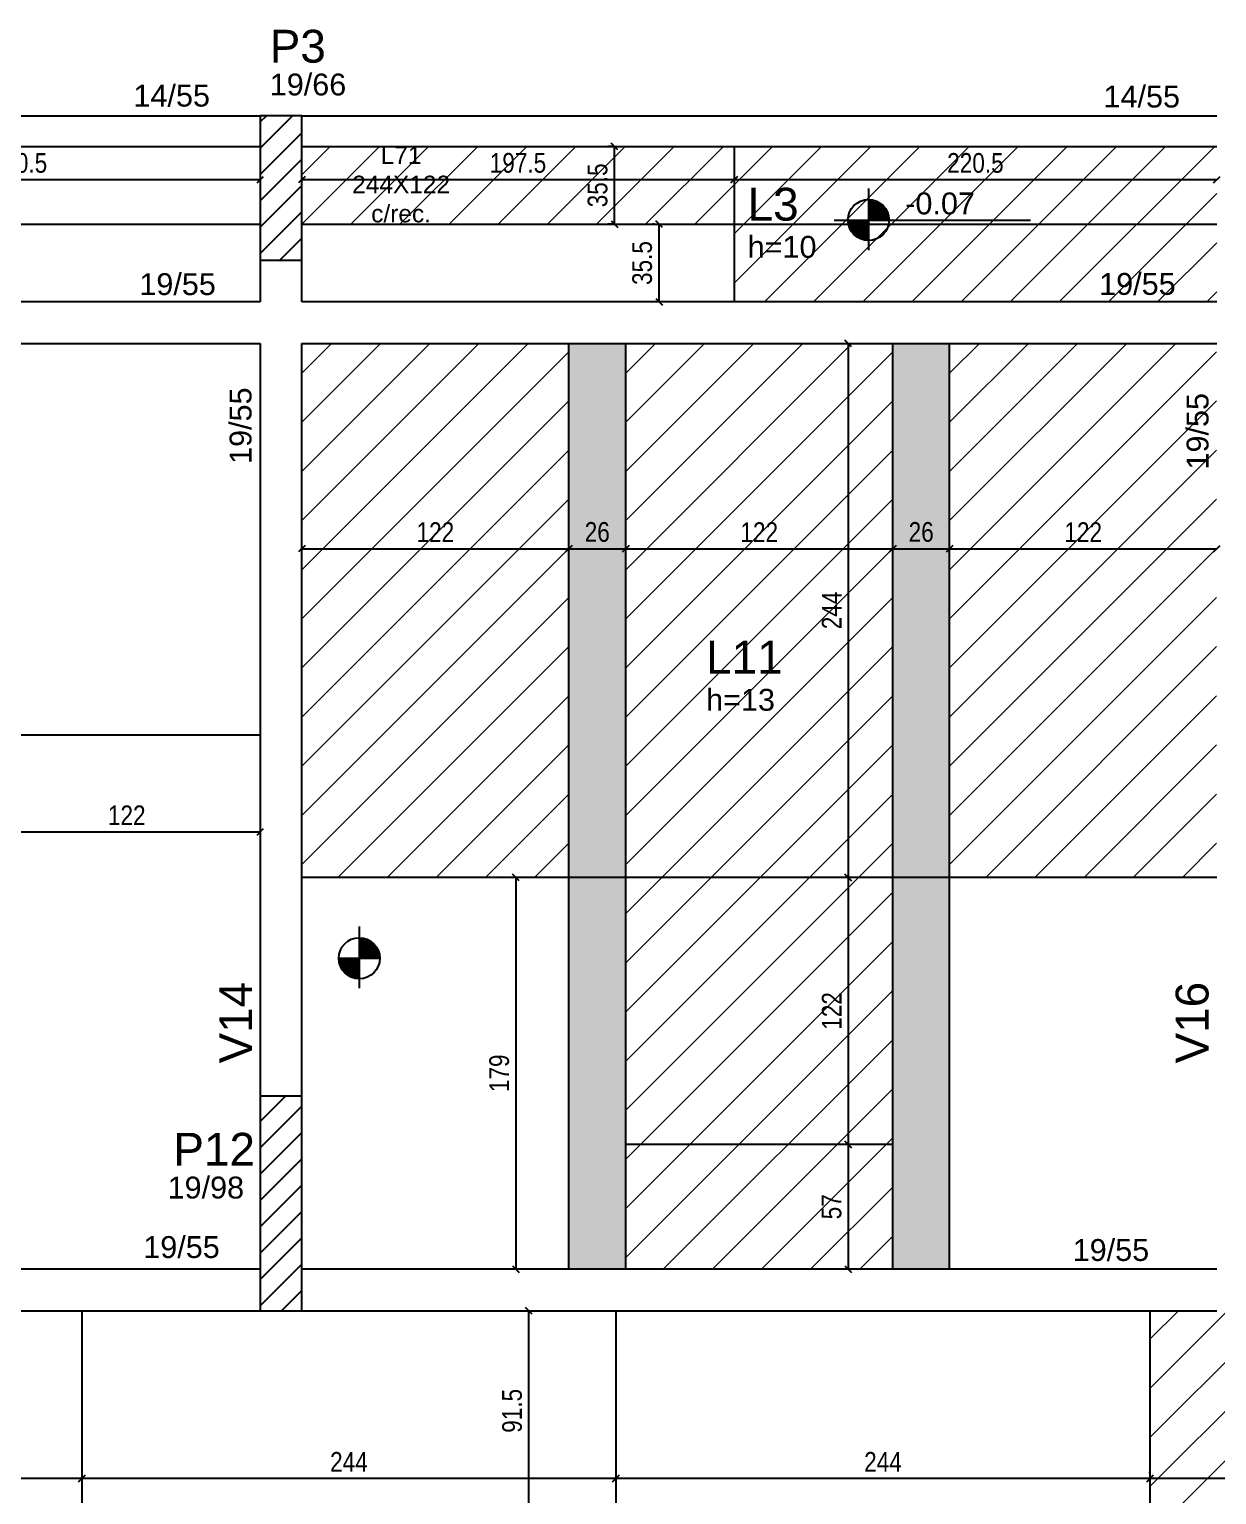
# Model space of a CAD drawing. Header units: millimetres. Extents: x 3565 to 7170, y 1537 to 2867.
# Drawn here: x 4384 to 4927, y 2196 to 2866 of the extents above; entities that cross this region are included whole.
import ezdxf

# ---------------------------------------------------------------- set-up
doc = ezdxf.new("R2010")
doc.units = ezdxf.units.MM
for name, color, linetype in [('3', 3, 'Continuous'), ('4', 4, 'Continuous'), ('7', 7, 'Continuous'), ('9', 9, 'Continuous'), ('AUX00', 7, 'Continuous'), ('Painéis', 200, 'Continuous')]:
    doc.layers.add(name, color=color, linetype=linetype)
doc.layers.add('Hachura', color=251, linetype='Continuous', lineweight=9)
doc.layers.add('REAPROVEITAMENTO', color=251, linetype='Continuous', lineweight=9)
doc.styles.add('COTA TECNICA-50', font='techl___.ttf', dxfattribs={"height": 9})
doc.styles.get("Standard").update_dxf_attribs({"font": 'arial.ttf'})
doc.dimstyles.new('COTA PAINEL-50', dxfattribs={"dimtxt": 9, "dimasz": 3, "dimexe": 3, "dimexo": 3, "dimgap": 3, "dimtad": 1, "dimdec": 1, "dimzin": 12, "dimdsep": 46, "dimtxsty": 'COTA TECNICA-50', "dimblk1": 'OBLIQUE', "dimblk2": 'OBLIQUE', "dimsah": 1, "dimcen": 0.9, "dimclrd": 4, "dimclre": 4, "dimclrt": 240, "dimadec": 1, "dimazin": 3, "dimtfac": 1, "dimtdec": 1, "dimtmove": 0, "dimatfit": 3, "dimfxl": 1, "dimtolj": 1, "dimtzin": 12, "dimarcsym": 0})

# ---------------------------------------------------------------- blocks, each defined once
blk = doc.blocks.new('_Oblique')
at = {"color": 0, "linetype": 'ByBlock', "lineweight": -2}
blk.add_line((-0.5, -0.5), (0.5, 0.5), dxfattribs=at)
blk = doc.blocks.new('*D646')
at = {"layer": 'Defpoints', "color": 0, "transparency": 16777216}
for p in [(4367.51, 2498.82), (4489.54, 2498.82), (4489.54, 2498.82)]:
    blk.add_point(p, dxfattribs=at)
at = {"layer": 'Painéis', "color": 4, "lineweight": -2, "transparency": 16777216}
blk.add_line((4367.51, 2498.82), (4489.54, 2498.82), dxfattribs=at)
at = {"layer": 'Painéis', "color": 4, "lineweight": -2, "transparency": 16777216, "xscale": 3, "yscale": 3, "zscale": 3, "rotation": 180}
blk.add_blockref('_Oblique', (4367.51, 2498.82), dxfattribs=at)
at = {"layer": 'Painéis', "color": 4, "lineweight": -2, "transparency": 16777216, "xscale": 3, "yscale": 3, "zscale": 3}
blk.add_blockref('_Oblique', (4489.54, 2498.82), dxfattribs=at)
at = {"layer": 'Painéis', "color": 240, "transparency": 16777216, "insert": (4428.53, 2506.37), "char_height": 9, "attachment_point": 5, "style": 'COTA TECNICA-50'}
blk.add_mtext('\\A1;122', dxfattribs=at)
blk = doc.blocks.new('*D500')
at = {"layer": 'Defpoints', "color": 0, "transparency": 16777216}
for p in [(4758.19, 2721.98), (4758.19, 2477.98), (4758.19, 2477.98)]:
    blk.add_point(p, dxfattribs=at)
at = {"layer": 'Painéis', "color": 4, "lineweight": -2, "transparency": 16777216}
blk.add_line((4758.19, 2721.98), (4758.19, 2477.98), dxfattribs=at)
at = {"layer": 'Painéis', "color": 4, "lineweight": -2, "transparency": 16777216, "xscale": 3, "yscale": 3, "zscale": 3}
for p, rotation in [((4758.19, 2721.98), 90), ((4758.19, 2477.98), 270)]:
    blk.add_blockref('_Oblique', p, dxfattribs=dict(at, rotation=rotation))
at = {"layer": 'Painéis', "color": 240, "transparency": 16777216, "insert": (4750.62, 2599.98), "char_height": 9, "attachment_point": 5, "rotation": 90, "style": 'COTA TECNICA-50'}
blk.add_mtext('\\A1;244', dxfattribs=at)
blk = doc.blocks.new('*D501')
at = {"layer": 'Defpoints', "color": 0, "transparency": 16777216}
for p in [(4758.19, 2477.98), (4758.19, 2355.98), (4758.19, 2355.98)]:
    blk.add_point(p, dxfattribs=at)
at = {"layer": 'Painéis', "color": 4, "lineweight": -2, "transparency": 16777216}
blk.add_line((4758.19, 2477.98), (4758.19, 2355.98), dxfattribs=at)
at = {"layer": 'Painéis', "color": 4, "lineweight": -2, "transparency": 16777216, "xscale": 3, "yscale": 3, "zscale": 3}
for p, rotation in [((4758.19, 2477.98), 90), ((4758.19, 2355.98), 270)]:
    blk.add_blockref('_Oblique', p, dxfattribs=dict(at, rotation=rotation))
at = {"layer": 'Painéis', "color": 240, "transparency": 16777216, "insert": (4750.63, 2416.98), "char_height": 9, "attachment_point": 5, "rotation": 90, "style": 'COTA TECNICA-50'}
blk.add_mtext('\\A1;122', dxfattribs=at)
blk = doc.blocks.new('*D502')
at = {"layer": 'Defpoints', "color": 0, "transparency": 16777216}
for p in [(4758.19, 2355.98), (4758.19, 2298.98), (4758.19, 2298.98)]:
    blk.add_point(p, dxfattribs=at)
at = {"layer": 'Painéis', "color": 4, "lineweight": -2, "transparency": 16777216}
blk.add_line((4758.19, 2355.98), (4758.19, 2298.98), dxfattribs=at)
at = {"layer": 'Painéis', "color": 4, "lineweight": -2, "transparency": 16777216, "xscale": 3, "yscale": 3, "zscale": 3}
for p, rotation in [((4758.19, 2355.98), 90), ((4758.19, 2298.98), 270)]:
    blk.add_blockref('_Oblique', p, dxfattribs=dict(at, rotation=rotation))
at = {"layer": 'Painéis', "color": 240, "transparency": 16777216, "insert": (4750.59, 2327.48), "char_height": 9, "attachment_point": 5, "rotation": 90, "style": 'COTA TECNICA-50'}
blk.add_mtext('\\A1;57', dxfattribs=at)
blk = doc.blocks.new('*D503')
at = {"layer": 'Defpoints', "color": 0, "transparency": 16777216}
for p in [(4508.54, 2628.2), (4630.51, 2628.2), (4630.51, 2628.2)]:
    blk.add_point(p, dxfattribs=at)
at = {"layer": 'Painéis', "color": 4, "lineweight": -2, "transparency": 16777216}
blk.add_line((4508.54, 2628.2), (4630.51, 2628.2), dxfattribs=at)
at = {"layer": 'Painéis', "color": 4, "lineweight": -2, "transparency": 16777216, "xscale": 3, "yscale": 3, "zscale": 3, "rotation": 180}
blk.add_blockref('_Oblique', (4508.54, 2628.2), dxfattribs=at)
at = {"layer": 'Painéis', "color": 4, "lineweight": -2, "transparency": 16777216, "xscale": 3, "yscale": 3, "zscale": 3}
blk.add_blockref('_Oblique', (4630.51, 2628.2), dxfattribs=at)
at = {"layer": 'Painéis', "color": 240, "transparency": 16777216, "insert": (4569.53, 2635.76), "char_height": 9, "attachment_point": 5, "style": 'COTA TECNICA-50'}
blk.add_mtext('\\A1;122', dxfattribs=at)
blk = doc.blocks.new('*D504')
at = {"layer": 'Defpoints', "color": 0, "transparency": 16777216}
for p in [(4630.51, 2628.2), (4656.51, 2628.2), (4656.51, 2628.2)]:
    blk.add_point(p, dxfattribs=at)
at = {"layer": 'Painéis', "color": 4, "lineweight": -2, "transparency": 16777216}
blk.add_line((4630.51, 2628.2), (4656.51, 2628.2), dxfattribs=at)
at = {"layer": 'Painéis', "color": 4, "lineweight": -2, "transparency": 16777216, "xscale": 3, "yscale": 3, "zscale": 3, "rotation": 180}
blk.add_blockref('_Oblique', (4630.51, 2628.2), dxfattribs=at)
at = {"layer": 'Painéis', "color": 4, "lineweight": -2, "transparency": 16777216, "xscale": 3, "yscale": 3, "zscale": 3}
blk.add_blockref('_Oblique', (4656.51, 2628.2), dxfattribs=at)
at = {"layer": 'Painéis', "color": 240, "transparency": 16777216, "insert": (4643.51, 2635.8), "char_height": 9, "attachment_point": 5, "style": 'COTA TECNICA-50'}
blk.add_mtext('\\A1;26', dxfattribs=at)
blk = doc.blocks.new('*D505')
at = {"layer": 'Defpoints', "color": 0, "transparency": 16777216}
for p in [(4656.51, 2628.2), (4778.51, 2628.2), (4778.51, 2628.2)]:
    blk.add_point(p, dxfattribs=at)
at = {"layer": 'Painéis', "color": 4, "lineweight": -2, "transparency": 16777216}
blk.add_line((4656.51, 2628.2), (4778.51, 2628.2), dxfattribs=at)
at = {"layer": 'Painéis', "color": 4, "lineweight": -2, "transparency": 16777216, "xscale": 3, "yscale": 3, "zscale": 3, "rotation": 180}
blk.add_blockref('_Oblique', (4656.51, 2628.2), dxfattribs=at)
at = {"layer": 'Painéis', "color": 4, "lineweight": -2, "transparency": 16777216, "xscale": 3, "yscale": 3, "zscale": 3}
blk.add_blockref('_Oblique', (4778.51, 2628.2), dxfattribs=at)
at = {"layer": 'Painéis', "color": 240, "transparency": 16777216, "insert": (4717.51, 2635.76), "char_height": 9, "attachment_point": 5, "style": 'COTA TECNICA-50'}
blk.add_mtext('\\A1;122', dxfattribs=at)
blk = doc.blocks.new('*D506')
at = {"layer": 'Defpoints', "color": 0, "transparency": 16777216}
for p in [(4778.51, 2628.2), (4804.51, 2628.2), (4804.51, 2628.2)]:
    blk.add_point(p, dxfattribs=at)
at = {"layer": 'Painéis', "color": 4, "lineweight": -2, "transparency": 16777216}
blk.add_line((4778.51, 2628.2), (4804.51, 2628.2), dxfattribs=at)
at = {"layer": 'Painéis', "color": 4, "lineweight": -2, "transparency": 16777216, "xscale": 3, "yscale": 3, "zscale": 3, "rotation": 180}
blk.add_blockref('_Oblique', (4778.51, 2628.2), dxfattribs=at)
at = {"layer": 'Painéis', "color": 4, "lineweight": -2, "transparency": 16777216, "xscale": 3, "yscale": 3, "zscale": 3}
blk.add_blockref('_Oblique', (4804.51, 2628.2), dxfattribs=at)
at = {"layer": 'Painéis', "color": 240, "transparency": 16777216, "insert": (4791.51, 2635.8), "char_height": 9, "attachment_point": 5, "style": 'COTA TECNICA-50'}
blk.add_mtext('\\A1;26', dxfattribs=at)
blk = doc.blocks.new('*D507')
at = {"layer": 'Defpoints', "color": 0, "transparency": 16777216}
for p in [(4804.51, 2628.2), (4926.54, 2628.2), (4926.54, 2628.2)]:
    blk.add_point(p, dxfattribs=at)
at = {"layer": 'Painéis', "color": 4, "lineweight": -2, "transparency": 16777216}
blk.add_line((4804.51, 2628.2), (4926.54, 2628.2), dxfattribs=at)
at = {"layer": 'Painéis', "color": 4, "lineweight": -2, "transparency": 16777216, "xscale": 3, "yscale": 3, "zscale": 3, "rotation": 180}
blk.add_blockref('_Oblique', (4804.51, 2628.2), dxfattribs=at)
at = {"layer": 'Painéis', "color": 4, "lineweight": -2, "transparency": 16777216, "xscale": 3, "yscale": 3, "zscale": 3}
blk.add_blockref('_Oblique', (4926.54, 2628.2), dxfattribs=at)
at = {"layer": 'Painéis', "color": 240, "transparency": 16777216, "insert": (4865.53, 2635.76), "char_height": 9, "attachment_point": 5, "style": 'COTA TECNICA-50'}
blk.add_mtext('\\A1;122', dxfattribs=at)
blk = doc.blocks.new('*D628')
at = {"color": 4, "lineweight": -2, "transparency": 16777216}
for p, q in [((4896.04, 2205.75), (4896.04, 2206.36)), ((5095.54, 2203.36), (4896.04, 2203.36))]:
    blk.add_line(p, q, dxfattribs=at)
at = {"layer": 'Defpoints', "color": 0, "transparency": 16777216}
for p in [(4896.04, 2203.36), (5095.54, 2203.36), (4896.04, 2202.75)]:
    blk.add_point(p, dxfattribs=at)
at = {"color": 4, "lineweight": -2, "transparency": 16777216, "xscale": 3, "yscale": 3, "zscale": 3, "rotation": 180}
blk.add_blockref('_Oblique', (4896.04, 2203.36), dxfattribs=at)
at = {"color": 4, "lineweight": -2, "transparency": 16777216, "xscale": 3, "yscale": 3, "zscale": 3}
blk.add_blockref('_Oblique', (5095.54, 2203.36), dxfattribs=at)
at = {"color": 240, "transparency": 16777216, "insert": (4995.79, 2210.98), "char_height": 9, "attachment_point": 5, "style": 'COTA TECNICA-50'}
blk.add_mtext('\\A1;199.5', dxfattribs=at)
blk = doc.blocks.new('*D629')
at = {"color": 4, "lineweight": -2, "transparency": 16777216}
blk.add_line((4896.04, 2203.36), (4652.04, 2203.36), dxfattribs=at)
at = {"layer": 'Defpoints', "color": 0, "transparency": 16777216}
for p in [(4652.04, 2203.36), (4652.04, 2203.36), (4896.04, 2203.36)]:
    blk.add_point(p, dxfattribs=at)
at = {"color": 4, "lineweight": -2, "transparency": 16777216, "xscale": 3, "yscale": 3, "zscale": 3, "rotation": 180}
blk.add_blockref('_Oblique', (4652.04, 2203.36), dxfattribs=at)
at = {"color": 4, "lineweight": -2, "transparency": 16777216, "xscale": 3, "yscale": 3, "zscale": 3}
blk.add_blockref('_Oblique', (4896.04, 2203.36), dxfattribs=at)
at = {"color": 240, "transparency": 16777216, "insert": (4774.04, 2210.92), "char_height": 9, "attachment_point": 5, "style": 'COTA TECNICA-50'}
blk.add_mtext('\\A1;244', dxfattribs=at)
blk = doc.blocks.new('*D460')
at = {"color": 4, "lineweight": -2, "transparency": 16777216}
blk.add_line((4652.04, 2203.36), (4408.04, 2203.36), dxfattribs=at)
at = {"layer": 'Defpoints', "color": 0, "transparency": 16777216}
for p in [(4408.04, 2203.36), (4408.04, 2203.36), (4652.04, 2203.36)]:
    blk.add_point(p, dxfattribs=at)
at = {"color": 4, "lineweight": -2, "transparency": 16777216, "xscale": 3, "yscale": 3, "zscale": 3, "rotation": 180}
blk.add_blockref('_Oblique', (4408.04, 2203.36), dxfattribs=at)
at = {"color": 4, "lineweight": -2, "transparency": 16777216, "xscale": 3, "yscale": 3, "zscale": 3}
blk.add_blockref('_Oblique', (4652.04, 2203.36), dxfattribs=at)
at = {"color": 240, "transparency": 16777216, "insert": (4530.04, 2210.92), "char_height": 9, "attachment_point": 5, "style": 'COTA TECNICA-50'}
blk.add_mtext('\\A1;244', dxfattribs=at)
blk = doc.blocks.new('*D461')
at = {"color": 4, "lineweight": -2, "transparency": 16777216}
blk.add_line((4408.04, 2203.36), (4164.04, 2203.36), dxfattribs=at)
at = {"layer": 'Defpoints', "color": 0, "transparency": 16777216}
for p in [(4164.04, 2203.36), (4164.04, 2203.36), (4408.04, 2203.36)]:
    blk.add_point(p, dxfattribs=at)
at = {"color": 4, "lineweight": -2, "transparency": 16777216, "xscale": 3, "yscale": 3, "zscale": 3, "rotation": 180}
blk.add_blockref('_Oblique', (4164.04, 2203.36), dxfattribs=at)
at = {"color": 4, "lineweight": -2, "transparency": 16777216, "xscale": 3, "yscale": 3, "zscale": 3}
blk.add_blockref('_Oblique', (4408.04, 2203.36), dxfattribs=at)
at = {"color": 240, "transparency": 16777216, "insert": (4286.04, 2210.92), "char_height": 9, "attachment_point": 5, "style": 'COTA TECNICA-50'}
blk.add_mtext('\\A1;244', dxfattribs=at)
blk = doc.blocks.new('*D464')
at = {"layer": 'Defpoints', "color": 0, "transparency": 16777216}
for p in [(4612.23, 2279.98), (4612.23, 2279.98), (4612.23, 2188.48)]:
    blk.add_point(p, dxfattribs=at)
at = {"layer": 'Painéis', "color": 4, "lineweight": -2, "transparency": 16777216}
blk.add_line((4612.23, 2188.48), (4612.23, 2279.98), dxfattribs=at)
at = {"layer": 'Painéis', "color": 4, "lineweight": -2, "transparency": 16777216, "xscale": 3, "yscale": 3, "zscale": 3}
for p, rotation in [((4612.23, 2279.98), 90), ((4612.23, 2188.48), 270)]:
    blk.add_blockref('_Oblique', p, dxfattribs=dict(at, rotation=rotation))
at = {"layer": 'Painéis', "color": 240, "transparency": 16777216, "insert": (4604.61, 2234.23), "char_height": 9, "attachment_point": 5, "rotation": 90, "style": 'COTA TECNICA-50'}
blk.add_mtext('\\A1;91.5', dxfattribs=at)
blk = doc.blocks.new('*D652')
at = {"layer": 'Defpoints', "color": 0, "transparency": 16777216}
for p in [(4606.33, 2477.98), (4606.33, 2298.98), (4606.33, 2298.98)]:
    blk.add_point(p, dxfattribs=at)
at = {"layer": 'Painéis', "color": 4, "lineweight": -2, "transparency": 16777216}
blk.add_line((4606.33, 2477.98), (4606.33, 2298.98), dxfattribs=at)
at = {"layer": 'Painéis', "color": 4, "lineweight": -2, "transparency": 16777216, "xscale": 3, "yscale": 3, "zscale": 3}
for p, rotation in [((4606.33, 2477.98), 90), ((4606.33, 2298.98), 270)]:
    blk.add_blockref('_Oblique', p, dxfattribs=dict(at, rotation=rotation))
at = {"layer": 'Painéis', "color": 240, "transparency": 16777216, "insert": (4598.74, 2388.48), "char_height": 9, "attachment_point": 5, "rotation": 90, "style": 'COTA TECNICA-50'}
blk.add_mtext('\\A1;179', dxfattribs=at)
blk = doc.blocks.new('*D568')
at = {"layer": 'Defpoints', "color": 0, "transparency": 16777216}
for p in [(4269.04, 2796.82), (4269.04, 2796.82), (4489.54, 2796.82)]:
    blk.add_point(p, dxfattribs=at)
at = {"layer": 'Painéis', "color": 4, "lineweight": -2, "transparency": 16777216}
blk.add_line((4489.54, 2796.82), (4269.04, 2796.82), dxfattribs=at)
at = {"layer": 'Painéis', "color": 4, "lineweight": -2, "transparency": 16777216, "xscale": 3, "yscale": 3, "zscale": 3, "rotation": 180}
blk.add_blockref('_Oblique', (4269.04, 2796.82), dxfattribs=at)
at = {"layer": 'Painéis', "color": 4, "lineweight": -2, "transparency": 16777216, "xscale": 3, "yscale": 3, "zscale": 3}
blk.add_blockref('_Oblique', (4489.54, 2796.82), dxfattribs=at)
at = {"layer": 'Painéis', "color": 240, "transparency": 16777216, "insert": (4379.29, 2804.42), "char_height": 9, "attachment_point": 5, "style": 'COTA TECNICA-50'}
blk.add_mtext('\\A1;220.5', dxfattribs=at)
blk = doc.blocks.new('*D572')
at = {"layer": 'Defpoints', "color": 0, "transparency": 16777216}
for p in [(4706.04, 2796.82), (4706.04, 2796.82), (4926.54, 2796.82)]:
    blk.add_point(p, dxfattribs=at)
at = {"layer": 'Painéis', "color": 4, "lineweight": -2, "transparency": 16777216}
blk.add_line((4926.54, 2796.82), (4706.04, 2796.82), dxfattribs=at)
at = {"layer": 'Painéis', "color": 4, "lineweight": -2, "transparency": 16777216, "xscale": 3, "yscale": 3, "zscale": 3, "rotation": 180}
blk.add_blockref('_Oblique', (4706.04, 2796.82), dxfattribs=at)
at = {"layer": 'Painéis', "color": 4, "lineweight": -2, "transparency": 16777216, "xscale": 3, "yscale": 3, "zscale": 3}
blk.add_blockref('_Oblique', (4926.54, 2796.82), dxfattribs=at)
at = {"layer": 'Painéis', "color": 240, "transparency": 16777216, "insert": (4816.29, 2804.42), "char_height": 9, "attachment_point": 5, "style": 'COTA TECNICA-50'}
blk.add_mtext('\\A1;220.5', dxfattribs=at)
blk = doc.blocks.new('*D573')
at = {"layer": 'Defpoints', "color": 0, "transparency": 16777216}
for p in [(4508.54, 2796.82), (4508.54, 2796.82), (4706.04, 2796.82)]:
    blk.add_point(p, dxfattribs=at)
at = {"layer": 'Painéis', "color": 4, "lineweight": -2, "transparency": 16777216}
blk.add_line((4706.04, 2796.82), (4508.54, 2796.82), dxfattribs=at)
at = {"layer": 'Painéis', "color": 4, "lineweight": -2, "transparency": 16777216, "xscale": 3, "yscale": 3, "zscale": 3, "rotation": 180}
blk.add_blockref('_Oblique', (4508.54, 2796.82), dxfattribs=at)
at = {"layer": 'Painéis', "color": 4, "lineweight": -2, "transparency": 16777216, "xscale": 3, "yscale": 3, "zscale": 3}
blk.add_blockref('_Oblique', (4706.04, 2796.82), dxfattribs=at)
at = {"layer": 'Painéis', "color": 240, "transparency": 16777216, "insert": (4607.29, 2804.45), "char_height": 9, "attachment_point": 5, "style": 'COTA TECNICA-50'}
blk.add_mtext('\\A1;197.5', dxfattribs=at)
blk = doc.blocks.new('*D574')
at = {"layer": 'Defpoints', "color": 0, "transparency": 16777216}
for p in [(4671.76, 2776.48), (4672.51, 2776.48), (4672.51, 2740.98)]:
    blk.add_point(p, dxfattribs=at)
at = {"layer": 'Painéis', "color": 4, "lineweight": -2, "transparency": 16777216}
for p, q in [((4669.51, 2776.48), (4668.76, 2776.48)), ((4671.76, 2740.98), (4671.76, 2776.48)), ((4669.51, 2740.98), (4668.76, 2740.98))]:
    blk.add_line(p, q, dxfattribs=at)
at = {"layer": 'Painéis', "color": 4, "lineweight": -2, "transparency": 16777216, "xscale": 3, "yscale": 3, "zscale": 3}
for p, rotation in [((4671.76, 2776.48), 90), ((4671.76, 2740.98), 270)]:
    blk.add_blockref('_Oblique', p, dxfattribs=dict(at, rotation=rotation))
at = {"layer": 'Painéis', "color": 240, "transparency": 16777216, "insert": (4664.06, 2758.73), "char_height": 9, "attachment_point": 5, "rotation": 90, "style": 'COTA TECNICA-50'}
blk.add_mtext('\\A1;35.5', dxfattribs=at)
blk = doc.blocks.new('*D575')
at = {"layer": 'Defpoints', "color": 0, "transparency": 16777216}
for p in [(4651.38, 2811.98), (4653.27, 2811.98), (4653.27, 2776.48)]:
    blk.add_point(p, dxfattribs=at)
at = {"layer": 'Painéis', "color": 4, "lineweight": -2, "transparency": 16777216}
for p, q in [((4650.27, 2811.98), (4648.38, 2811.98)), ((4651.38, 2776.48), (4651.38, 2811.98)), ((4650.27, 2776.48), (4648.38, 2776.48))]:
    blk.add_line(p, q, dxfattribs=at)
at = {"layer": 'Painéis', "color": 4, "lineweight": -2, "transparency": 16777216, "xscale": 3, "yscale": 3, "zscale": 3}
for p, rotation in [((4651.38, 2811.98), 90), ((4651.38, 2776.48), 270)]:
    blk.add_blockref('_Oblique', p, dxfattribs=dict(at, rotation=rotation))
at = {"layer": 'Painéis', "color": 240, "transparency": 16777216, "insert": (4643.68, 2794.23), "char_height": 9, "attachment_point": 5, "rotation": 90, "style": 'COTA TECNICA-50'}
blk.add_mtext('\\A1;35.5', dxfattribs=at)

msp = doc.modelspace()

# ---------------------------------------------------------------- hatches: boundary and pattern name
at = {"layer": 'Hachura', "linetype": 'ByBlock'}
h = msp.add_hatch(color=256, dxfattribs=at)
h.dxf.hatch_style = 1
h.paths.add_polyline_path([(4630.51, 2298.98), (4656.51, 2298.98), (4656.51, 2721.98), (4630.51, 2721.98)])
h = msp.add_hatch(color=256, dxfattribs=at)
h.dxf.hatch_style = 1
h.paths.add_polyline_path([(4778.51, 2298.98), (4804.51, 2298.98), (4804.51, 2721.98), (4778.51, 2721.98)])
at = {"layer": 'REAPROVEITAMENTO', "linetype": 'ByBlock'}
h = msp.add_hatch(dxfattribs=at)
h.set_pattern_fill('ANSI31', color=256, scale=5, style=2)
h.set_pattern_definition([(45, (-1471.218, 635.859), (-11.22532, 11.22532), [])])
h.paths.add_polyline_path([(4706.04, 2776.48), (4706.04, 2740.98), (4926.54, 2740.98), (4926.54, 2811.98), (4508.54, 2811.98), (4508.54, 2776.48)])
h = msp.add_hatch(dxfattribs=at)
h.set_pattern_fill('ANSI31', color=256, scale=5, style=2)
h.set_pattern_definition([(45, (-1765.995, 317.859), (-11.22532, 11.22532), [])])
h.paths.add_polyline_path([(4508.51, 2477.98), (4630.51, 2477.98), (4630.51, 2721.98), (4508.51, 2721.98)])
h = msp.add_hatch(dxfattribs=at)
h.set_pattern_fill('ANSI31', color=256, scale=5, style=2)
h.set_pattern_definition([(45, (-1617.995, 317.859), (-11.22532, 11.22532), [])])
h.paths.add_polyline_path([(4778.51, 2721.98), (4656.51, 2721.98), (4656.51, 2298.98), (4778.51, 2298.98)])
h = msp.add_hatch(dxfattribs=at)
h.set_pattern_fill('ANSI31', color=256, scale=5, style=2)
h.set_pattern_definition([(45, (-1469.995, 317.859), (-11.22532, 11.22532), [])])
h.paths.add_polyline_path([(4804.51, 2477.98), (4926.51, 2477.98), (4926.51, 2721.98), (4804.51, 2721.98)])
h = msp.add_hatch(dxfattribs=at)
h.set_pattern_fill('ANSI31', color=256, scale=5, style=2)
h.set_pattern_definition([(45, (-139.968, -7.641), (-11.22532, 11.22532), [])])
h.paths.add_polyline_path([(4896.04, 2279.98), (4896.04, 2127.98), (6256.54, 2127.98), (6256.54, 2279.98)])

# ---------------------------------------------------------------- linework, layer by layer
at = {"layer": '3', "linetype": 'Continuous'}
for p, q in [((4071.54, 2825.98), (4489.54, 2825.98)), ((4489.54, 2811.19), (4504.33, 2825.98)), ((4489.54, 2823.21), (4492.31, 2825.98)), ((4508.54, 2825.98), (4926.54, 2825.98)), ((4489.54, 2799.17), (4508.54, 2818.17)), ((4071.54, 2811.98), (4489.54, 2811.98)), ((4489.54, 2787.15), (4508.54, 2806.15)), ((4508.54, 2811.98), (4926.54, 2811.98)), ((4489.54, 2775.13), (4508.54, 2794.13)), ((4767.44, 2792.83), (4767.44, 2764.63)), ((4767.44, 2787.73), (4767.44, 2768.98)), ((4767.44, 2787.27), (4770.33, 2787.27)), ((4767.44, 2786.68), (4771.75, 2786.68)), ((4767.44, 2786.09), (4772.75, 2786.09)), ((4489.54, 2763.11), (4508.54, 2782.11)), ((4767.44, 2785.49), (4773.52, 2785.49)), ((4767.44, 2784.9), (4774.16, 2784.9)), ((4767.44, 2784.3), (4774.69, 2784.3)), ((4767.44, 2783.71), (4775.14, 2783.71)), ((4767.44, 2783.11), (4775.52, 2783.11)), ((4767.44, 2782.52), (4775.84, 2782.52)), ((4767.44, 2781.92), (4776.11, 2781.92)), ((4767.44, 2781.33), (4776.33, 2781.33)), ((4767.44, 2780.73), (4776.51, 2780.73)), ((4767.44, 2780.14), (4776.65, 2780.14)), ((4767.44, 2779.54), (4776.74, 2779.54)), ((4767.44, 2778.95), (4776.82, 2778.95)), ((4751.8, 2778.36), (4841.41, 2778.36)), ((4758.07, 2778.36), (4776.82, 2778.36)), ((4767.44, 2777.76), (4758.07, 2777.76)), ((4767.44, 2777.17), (4758.14, 2777.17)), ((4767.44, 2776.57), (4758.24, 2776.57)), ((4767.44, 2775.98), (4758.37, 2775.98)), ((4767.44, 2775.38), (4758.55, 2775.38)), ((4767.44, 2774.79), (4758.77, 2774.79)), ((4767.44, 2774.19), (4759.04, 2774.19)), ((4767.44, 2773.6), (4759.36, 2773.6)), ((4767.44, 2773), (4759.75, 2773)), ((4767.44, 2772.41), (4760.19, 2772.41)), ((4498.43, 2759.98), (4508.54, 2770.09)), ((4767.44, 2771.81), (4760.73, 2771.81)), ((4767.44, 2771.22), (4761.36, 2771.22)), ((4767.44, 2770.63), (4762.14, 2770.63)), ((4767.44, 2770.03), (4763.13, 2770.03)), ((4767.44, 2769.44), (4764.56, 2769.44)), ((4534.77, 2455.53), (4534.77, 2427.33)), ((4534.77, 2450.43), (4534.77, 2431.68)), ((4534.77, 2449.97), (4537.66, 2449.97)), ((4534.77, 2449.38), (4539.09, 2449.38)), ((4534.77, 2448.79), (4540.08, 2448.79)), ((4534.77, 2448.19), (4540.86, 2448.19)), ((4534.77, 2447.6), (4541.49, 2447.6)), ((4534.77, 2447), (4542.02, 2447)), ((4534.77, 2446.41), (4542.47, 2446.41)), ((4534.77, 2445.81), (4542.85, 2445.81)), ((4534.77, 2445.22), (4543.18, 2445.22)), ((4534.77, 2444.62), (4543.44, 2444.62)), ((4525.4, 2441.05), (4544.15, 2441.05)), ((4534.77, 2440.46), (4525.4, 2440.46)), ((4534.77, 2439.87), (4525.48, 2439.87)), ((4534.77, 2439.27), (4525.57, 2439.27)), ((4534.77, 2438.68), (4525.71, 2438.68)), ((4534.77, 2438.08), (4525.88, 2438.08)), ((4534.77, 2437.49), (4526.11, 2437.49)), ((4534.77, 2444.03), (4543.67, 2444.03)), ((4534.77, 2443.43), (4543.84, 2443.43)), ((4534.77, 2442.84), (4543.98, 2442.84)), ((4534.77, 2442.24), (4544.07, 2442.24)), ((4534.77, 2441.65), (4544.15, 2441.65)), ((4534.77, 2436.89), (4526.37, 2436.89)), ((4534.77, 2436.3), (4526.7, 2436.3)), ((4534.77, 2435.7), (4527.08, 2435.7)), ((4534.77, 2435.11), (4527.53, 2435.11)), ((4534.77, 2434.51), (4528.06, 2434.51)), ((4534.77, 2433.92), (4528.69, 2433.92)), ((4534.77, 2433.32), (4529.47, 2433.32)), ((4534.77, 2432.73), (4530.46, 2432.73)), ((4534.77, 2432.14), (4531.89, 2432.14)), ((4489.54, 2366.42), (4501.1, 2377.98)), ((4489.54, 2354.4), (4508.54, 2373.4)), ((4489.54, 2342.38), (4508.54, 2361.38)), ((4489.54, 2330.36), (4508.54, 2349.36)), ((4489.54, 2318.34), (4508.54, 2337.34)), ((4489.54, 2306.32), (4508.54, 2325.32)), ((4489.54, 2294.3), (4508.54, 2313.3)), ((4489.54, 2282.27), (4508.54, 2301.27)), ((4499.26, 2279.98), (4508.54, 2289.25))]:
    msp.add_line(p, q, dxfattribs=at)
for points in [[(4489.54, 2759.98), (4489.54, 2740.98)], [(4508.54, 2740.98), (4508.54, 2759.98)], [(4489.54, 2740.98), (4071.54, 2740.98)], [(4926.54, 2740.98), (4508.54, 2740.98)], [(4071.54, 2721.98), (4489.54, 2721.98)], [(4489.54, 2721.98), (4489.54, 2377.98)], [(4508.54, 2721.98), (4926.54, 2721.98)], [(4508.54, 2377.98), (4508.54, 2721.98)], [(4489.54, 2298.98), (4102.04, 2298.98)], [(4926.54, 2298.98), (4508.54, 2298.98)], [(4102.04, 2279.98), (4489.54, 2279.98)], [(4508.54, 2279.98), (4926.54, 2279.98)]]:
    msp.add_lwpolyline(points, dxfattribs=at)
for centre in [(4767.44, 2778.36), (4534.77, 2441.05)]:
    msp.add_circle(centre, 9.38, dxfattribs=at)
at = {"layer": '7', "linetype": 'Continuous'}
for points in [[(4489.54, 2759.98), (4508.54, 2759.98), (4508.54, 2825.98), (4489.54, 2825.98), (4489.54, 2759.98)], [(4489.54, 2279.98), (4508.54, 2279.98), (4508.54, 2377.98), (4489.54, 2377.98), (4489.54, 2279.98)]]:
    msp.add_lwpolyline(points, dxfattribs=at)
at = {"layer": '9', "linetype": 'Continuous'}
msp.add_solid([(4508.54, 2298.98), (4508.54, 2498.98), (4508.54, 2298.98)], dxfattribs=at)
at = {"layer": 'Painéis'}
for p, q in [((4706.04, 2811.98), (4706.04, 2740.98)), ((4071.54, 2776.48), (4489.54, 2776.48)), ((4508.54, 2776.48), (4926.54, 2776.48)), ((4630.51, 2298.98), (4630.51, 2721.98)), ((4656.51, 2298.98), (4656.51, 2721.98)), ((4778.51, 2298.98), (4778.51, 2721.98)), ((4804.51, 2298.98), (4804.51, 2721.98)), ((4489.54, 2543), (4071.53, 2543)), ((4926.54, 2477.98), (4508.53, 2477.98)), ((4508.54, 2355.98), (4508.53, 2355.98)), ((4778.51, 2355.98), (4656.51, 2355.98)), ((4408.04, 2279.98), (4408.04, 2127.98)), ((4652.04, 2279.98), (4652.04, 2127.98)), ((4896.04, 2279.98), (4896.04, 2127.98))]:
    msp.add_line(p, q, dxfattribs=at)

# ---------------------------------------------------------------- texts
at = {"layer": '3', "linetype": 'Continuous'}
for s, p in [('14/55', (4431.59, 2830.23)), ('19/66', (4493.86, 2835.31)), ('14/55', (4874.81, 2829.81)), ('-0.07', (4784.23, 2780.97)), ('h=10', (4712.21, 2761.11)), ('19/55', (4434.28, 2744.09)), ('19/55', (4872.82, 2744.18)), ('h=13', (4693.24, 2554.15)), ('19/98', (4447.18, 2331.26)), ('19/55', (4436.08, 2304.07)), ('19/55', (4860.73, 2302.73))]:
    msp.add_text(s, height=10, dxfattribs=at).set_placement(p)
for p in [(4485.53, 2666.92), (4922.79, 2664.37)]:
    msp.add_text('19/55', height=10, rotation=90, dxfattribs=at).set_placement(p)
at = {"layer": '4', "linetype": 'Continuous'}
for s, p in [('P3', (4493.86, 2850.31)), ('L3', (4712.21, 2778.11)), ('L11', (4693.24, 2571.15)), ('P12', (4449.84, 2346.26))]:
    msp.add_text(s, height=15, dxfattribs=at).set_placement(p)
for s, p in [('V14', (4485.79, 2392.98)), ('V16', (4922.79, 2392.98))]:
    msp.add_text(s, height=15, rotation=90, dxfattribs=at).set_placement(p)
at = {"layer": 'AUX00', "insert": (4492.33, 2811.99), "char_height": 8, "attachment_point": 1}
msp.add_mtext_dynamic_manual_height_columns('\\pxqc;L71^J244X122^Jc/rec.', width=123.1041, gutter_width=12.5, heights=[0], dxfattribs=at)

# ---------------------------------------------------------------- dimensions: what is measured, and where the dimension line sits
for base, p1, p2, picture, middle in [((4164.04, 2203.36), (4408.04, 2203.36), (4164.04, 2203.36), '*D461', (4286.04, 2210.92)), ((4408.04, 2203.36), (4652.04, 2203.36), (4408.04, 2203.36), '*D460', (4530.04, 2210.92)), ((4652.04, 2203.36), (4896.04, 2203.36), (4652.04, 2203.36), '*D629', (4774.04, 2210.92)), ((4896.04, 2203.36), (5095.54, 2203.36), (4896.04, 2202.75), '*D628', (4995.79, 2210.98))]:
    dim = msp.add_linear_dim(base=base, p1=p1, p2=p2, dimstyle='COTA PAINEL-50')
    dim.commit()
    dim.dimension.update_dxf_attribs({"geometry": picture, "text_midpoint": middle})
at = {"layer": 'Painéis'}
for base, p1, p2, picture, middle in [((4651.38, 2811.98), (4653.27, 2776.48), (4653.27, 2811.98), '*D575', (4643.68, 2794.23)), ((4671.76, 2776.48), (4672.51, 2740.98), (4672.51, 2776.48), '*D574', (4664.06, 2758.73)), ((4758.19, 2477.98), (4758.19, 2721.98), (4758.19, 2477.98), '*D500', (4750.62, 2599.98)), ((4606.33, 2298.98), (4606.33, 2477.98), (4606.33, 2298.98), '*D652', (4598.74, 2388.48)), ((4758.19, 2355.98), (4758.19, 2477.98), (4758.19, 2355.98), '*D501', (4750.63, 2416.98)), ((4758.19, 2298.98), (4758.19, 2355.98), (4758.19, 2298.98), '*D502', (4750.59, 2327.48)), ((4612.23, 2279.98), (4612.23, 2188.48), (4612.23, 2279.98), '*D464', (4604.61, 2234.23))]:
    dim = msp.add_linear_dim(base=base, p1=p1, p2=p2, angle=90, dimstyle='COTA PAINEL-50', dxfattribs=at)
    dim.commit()
    dim.dimension.update_dxf_attribs({"geometry": picture, "text_midpoint": middle})
for base, p1, p2, picture, middle in [((4269.04, 2796.82), (4489.54, 2796.82), (4269.04, 2796.82), '*D568', (4379.29, 2804.42)), ((4508.54, 2796.82), (4706.04, 2796.82), (4508.54, 2796.82), '*D573', (4607.29, 2804.45)), ((4706.04, 2796.82), (4926.54, 2796.82), (4706.04, 2796.82), '*D572', (4816.29, 2804.42)), ((4630.51, 2628.2), (4508.54, 2628.2), (4630.51, 2628.2), '*D503', (4569.53, 2635.76))]:
    dim = msp.add_linear_dim(base=base, p1=p1, p2=p2, dimstyle='COTA PAINEL-50', dxfattribs=at)
    dim.commit()
    dim.dimension.update_dxf_attribs({"geometry": picture, "text_midpoint": middle})
for base, p1, p2, picture, middle in [((4656.51, 2628.2), (4630.51, 2628.2), (4656.51, 2628.2), '*D504', (4643.51, 2635.8)), ((4778.51, 2628.2), (4656.51, 2628.2), (4778.51, 2628.2), '*D505', (4717.51, 2635.76)), ((4804.51, 2628.2), (4778.51, 2628.2), (4804.51, 2628.2), '*D506', (4791.51, 2635.8)), ((4926.54, 2628.2), (4804.51, 2628.2), (4926.54, 2628.2), '*D507', (4865.53, 2635.76)), ((4489.54, 2498.82), (4367.51, 2498.82), (4489.54, 2498.82), '*D646', (4428.53, 2506.37))]:
    dim = msp.add_linear_dim(base=base, p1=p1, p2=p2, dimstyle='COTA PAINEL-50', override={"dimtmove": 1}, dxfattribs=at)
    dim.commit()
    dim.dimension.update_dxf_attribs({"geometry": picture, "text_midpoint": middle})

doc.saveas('drawing.dxf')
